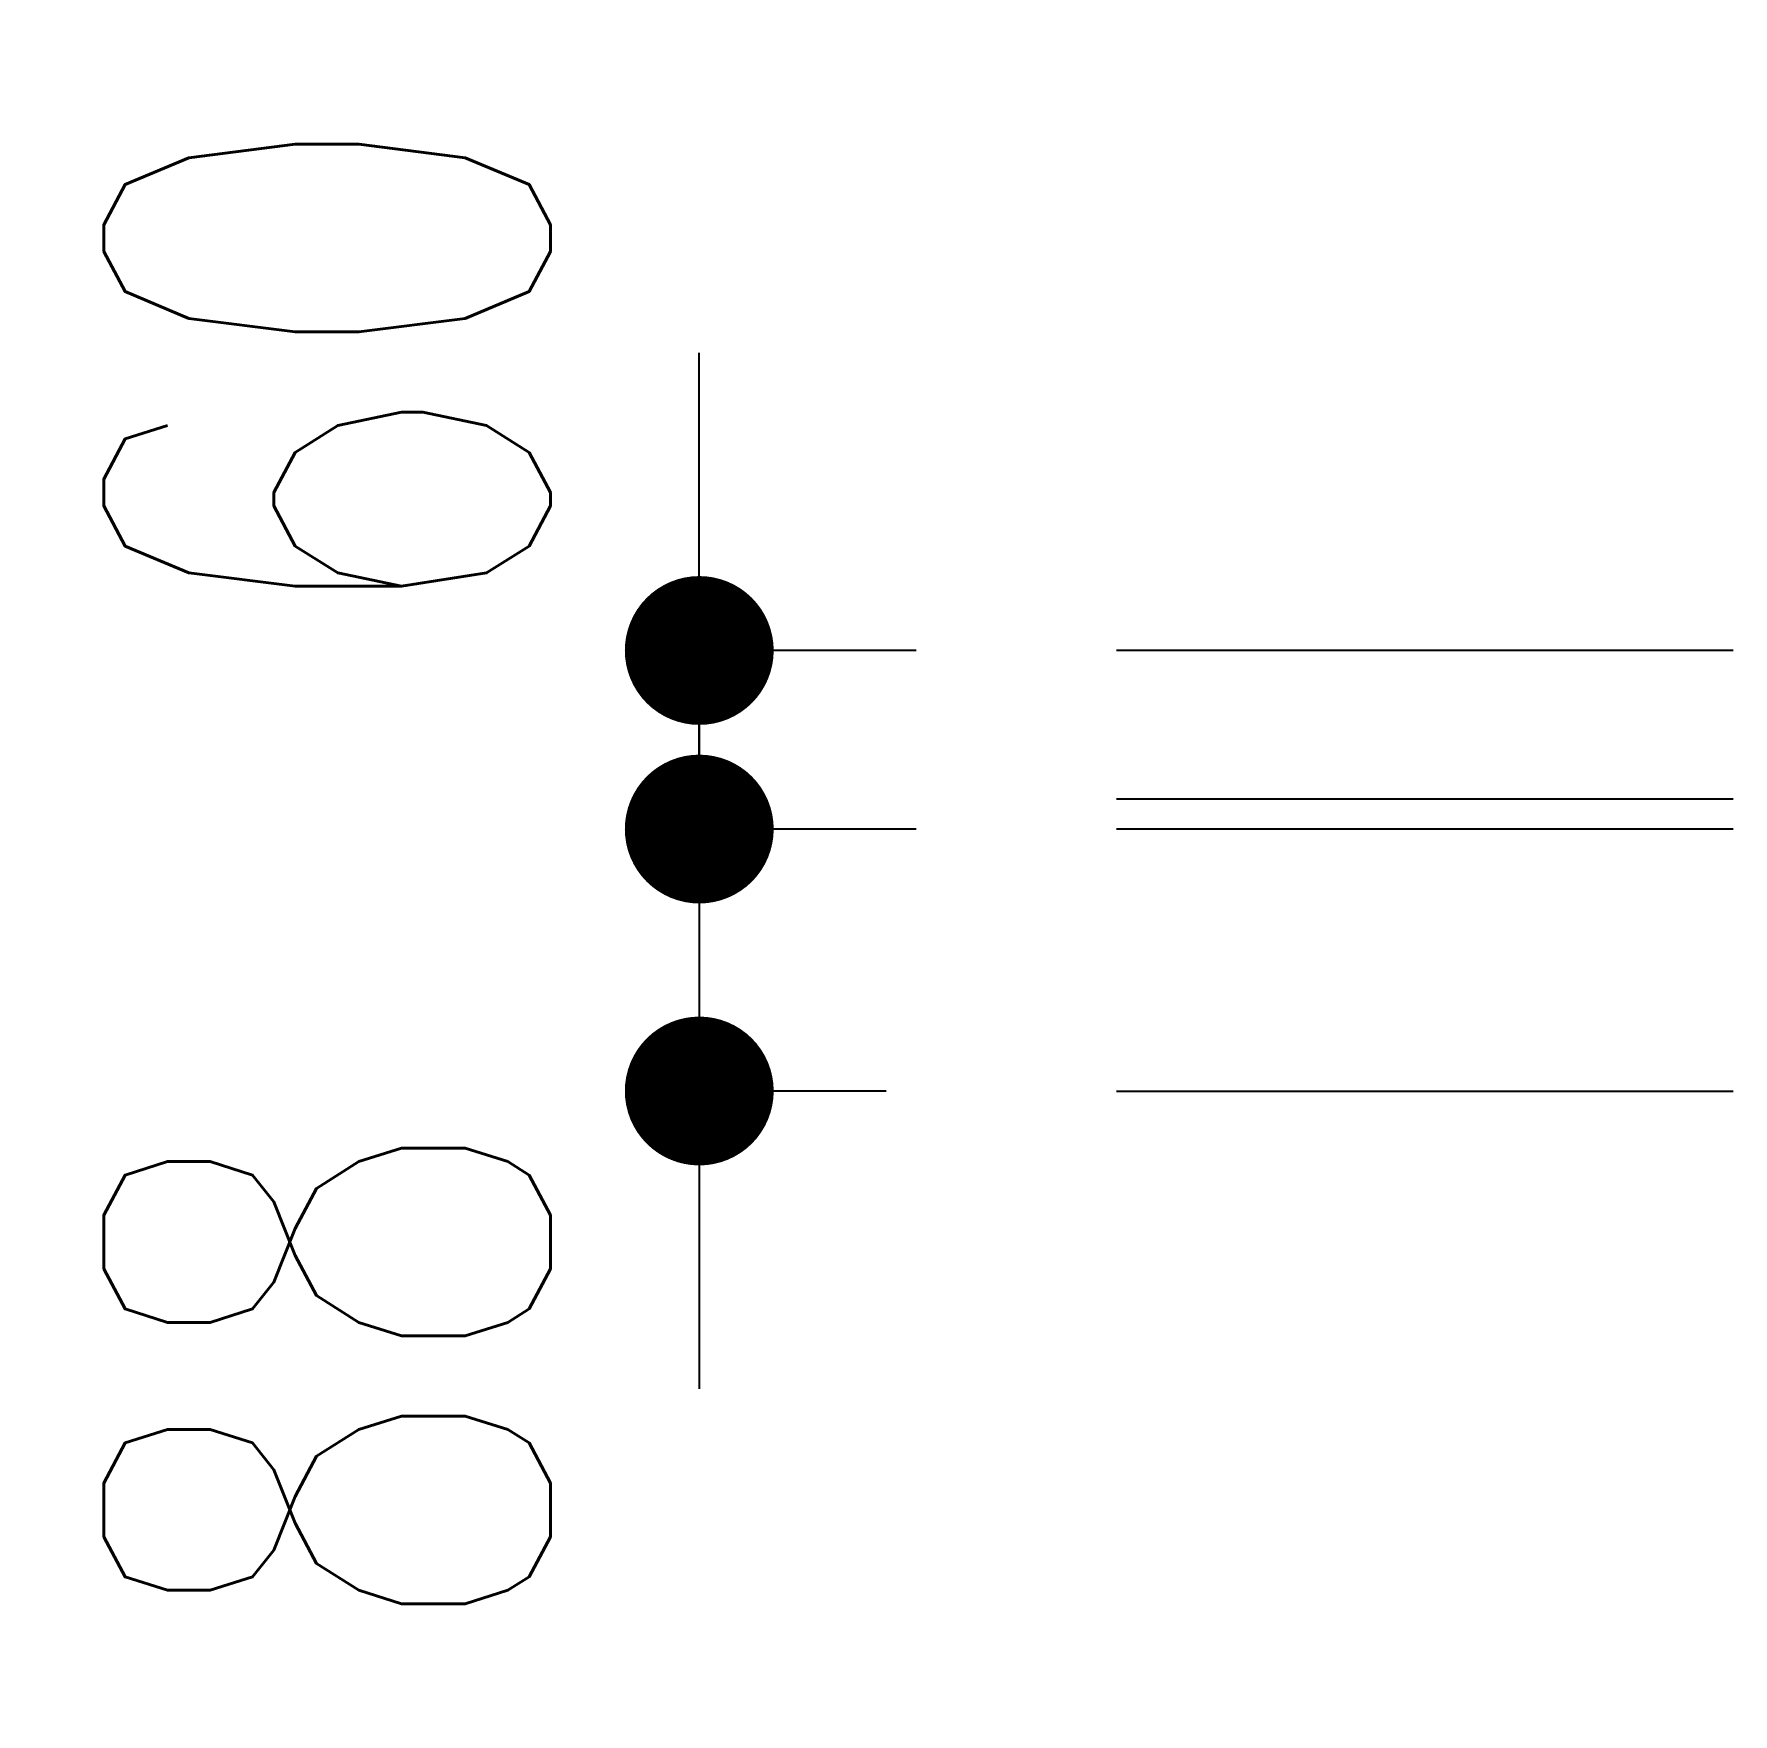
# Model space of a CAD drawing. Header units: inches. Extents: x 0 to 357596, y -35 to 212559.
# Drawn here: x 52417 to 66910, y 83853 to 98189 of the extents above; entities that cross this region are included whole.
import ezdxf

# ---------------------------------------------------------------- set-up
doc = ezdxf.new("R2010")
doc.units = ezdxf.units.IN
doc.header["$LTSCALE"] = 10
doc.header["$MEASUREMENT"] = 0
doc.linetypes.add('PHANTOM', pattern=[63.5, 31.75, -6.35, 6.35, -6.35, 6.35, -6.35])
doc.layers.add('_P15_製品寸法', color=9, linetype='Continuous')
doc.layers.add('_別途', color=6, linetype='PHANTOM')
doc.styles.add('OKAMURA', font='simplex8.shx', dxfattribs={"width": 0.7, "bigfont": 'BIGFONT.shx'})
doc.dimstyles.new('OKAMURA-050', dxfattribs={"dimscale": 50, "dimtxt": 3, "dimasz": 1, "dimexe": 0, "dimexo": 3, "dimgap": 1, "dimtad": 1, "dimdec": 8, "dimdsep": 46, "dimtxsty": 'OKAMURA', "dimblk1": 'DOT', "dimblk2": 'DOT', "dimsah": 1, "dimcen": 0, "dimclrt": 3, "dimadec": 0, "dimazin": 0, "dimtfac": 1, "dimtdec": 8, "dimtix": 1, "dimtmove": 2, "dimatfit": 3, "dimfxl": 1, "dimtolj": 1, "dimarcsym": 0})

# ---------------------------------------------------------------- blocks, each defined once
blk = doc.blocks.new('_DOT')
at = {"color": 0, "linetype": 'ByBlock'}
blk.add_line((-0.5, 0), (-1, 0), dxfattribs=at)
at = {"color": 0, "linetype": 'ByBlock', "const_width": 0.5}
blk.add_lwpolyline([(-0.25, 0, 1), (0.25, 0, 1)], format="xyb", close=True, dxfattribs=at)
blk = doc.blocks.new('*D112')
at = {"layer": '_P15_製品寸法', "color": 0, "lineweight": -2, "transparency": 16777216}
for p, q in [((-347.16, 138), (-347.16, 188)), ((-274.36, 88), (-347.16, 88)), ((-347.16, 88), (-347.16, 0)), ((-284.39, 0), (-347.16, 0)), ((-347.16, -50), (-347.16, -100))]:
    blk.add_line(p, q, dxfattribs=at)
at = {"layer": 'Defpoints', "color": 0, "transparency": 16777216}
for p in [(-124.36, 88), (-347.16, 0), (-134.39, 0)]:
    blk.add_point(p, dxfattribs=at)
at = {"layer": '_P15_製品寸法', "color": 0, "lineweight": -2, "transparency": 16777216, "xscale": 50, "yscale": 50, "zscale": 50}
for p, rotation in [((-347.16, 88), 270), ((-347.16, 0), 90)]:
    blk.add_blockref('_DOT', p, dxfattribs=dict(at, rotation=rotation))
at = {"layer": '_P15_製品寸法', "color": 3, "transparency": 16777216, "insert": (-472.16, -95.73), "char_height": 150, "attachment_point": 5, "rotation": 90, "style": 'OKAMURA'}
blk.add_mtext('\\A1;88', dxfattribs=at)
blk = doc.blocks.new('*D113')
at = {"layer": '_P15_製品寸法', "color": 0, "lineweight": -2, "transparency": 16777216}
for p, q in [((-347.16, 198), (-347.16, 248)), ((-274.36, 148), (-347.16, 148)), ((-347.16, 148), (-347.16, 88)), ((-274.36, 88), (-347.16, 88)), ((-347.16, 38), (-347.16, -12))]:
    blk.add_line(p, q, dxfattribs=at)
at = {"layer": 'Defpoints', "color": 0, "transparency": 16777216}
for p in [(-124.36, 148), (-347.16, 88), (-124.36, 88)]:
    blk.add_point(p, dxfattribs=at)
at = {"layer": '_P15_製品寸法', "color": 0, "lineweight": -2, "transparency": 16777216, "xscale": 50, "yscale": 50, "zscale": 50}
for p, rotation in [((-347.16, 148), 270), ((-347.16, 88), 90)]:
    blk.add_blockref('_DOT', p, dxfattribs=dict(at, rotation=rotation))
at = {"layer": '_P15_製品寸法', "color": 3, "transparency": 16777216, "insert": (-472.16, 241.55), "char_height": 150, "attachment_point": 5, "rotation": 90, "style": 'OKAMURA'}
blk.add_mtext('\\A1;60', dxfattribs=at)
blk = doc.blocks.new('*U104')
at = {"layer": '_別途'}
for p, q in [((0, 148), (-207, 148)), ((0, 98), (-207, 98)), ((0, 88), (-207, 88)), ((-207, 0), (0, 0))]:
    blk.add_line(p, q, dxfattribs=at)
at = {"layer": '_P15_製品寸法'}
for base, p1, p2, picture, middle in [((-347.16, 88), (-124.36, 148), (-124.36, 88), '*D113', (-472.16, 241.55)), ((-347.16, 0), (-124.36, 88), (-134.39, 0), '*D112', (-472.16, -95.73))]:
    dim = blk.add_linear_dim(base=base, p1=p1, p2=p2, angle=90, dimstyle='OKAMURA-050', override={"dimdec": 1}, dxfattribs=at)
    dim.commit()
    dim.dimension.update_dxf_attribs({"geometry": picture, "text_midpoint": middle, "dimtype": 160})

msp = doc.modelspace()

# ---------------------------------------------------------------- block references
at = {"xscale": 25.4, "yscale": 25.4, "zscale": 25.4}
msp.add_blockref('*U104', (66910, 89169), dxfattribs=at)

doc.saveas('drawing.dxf')
